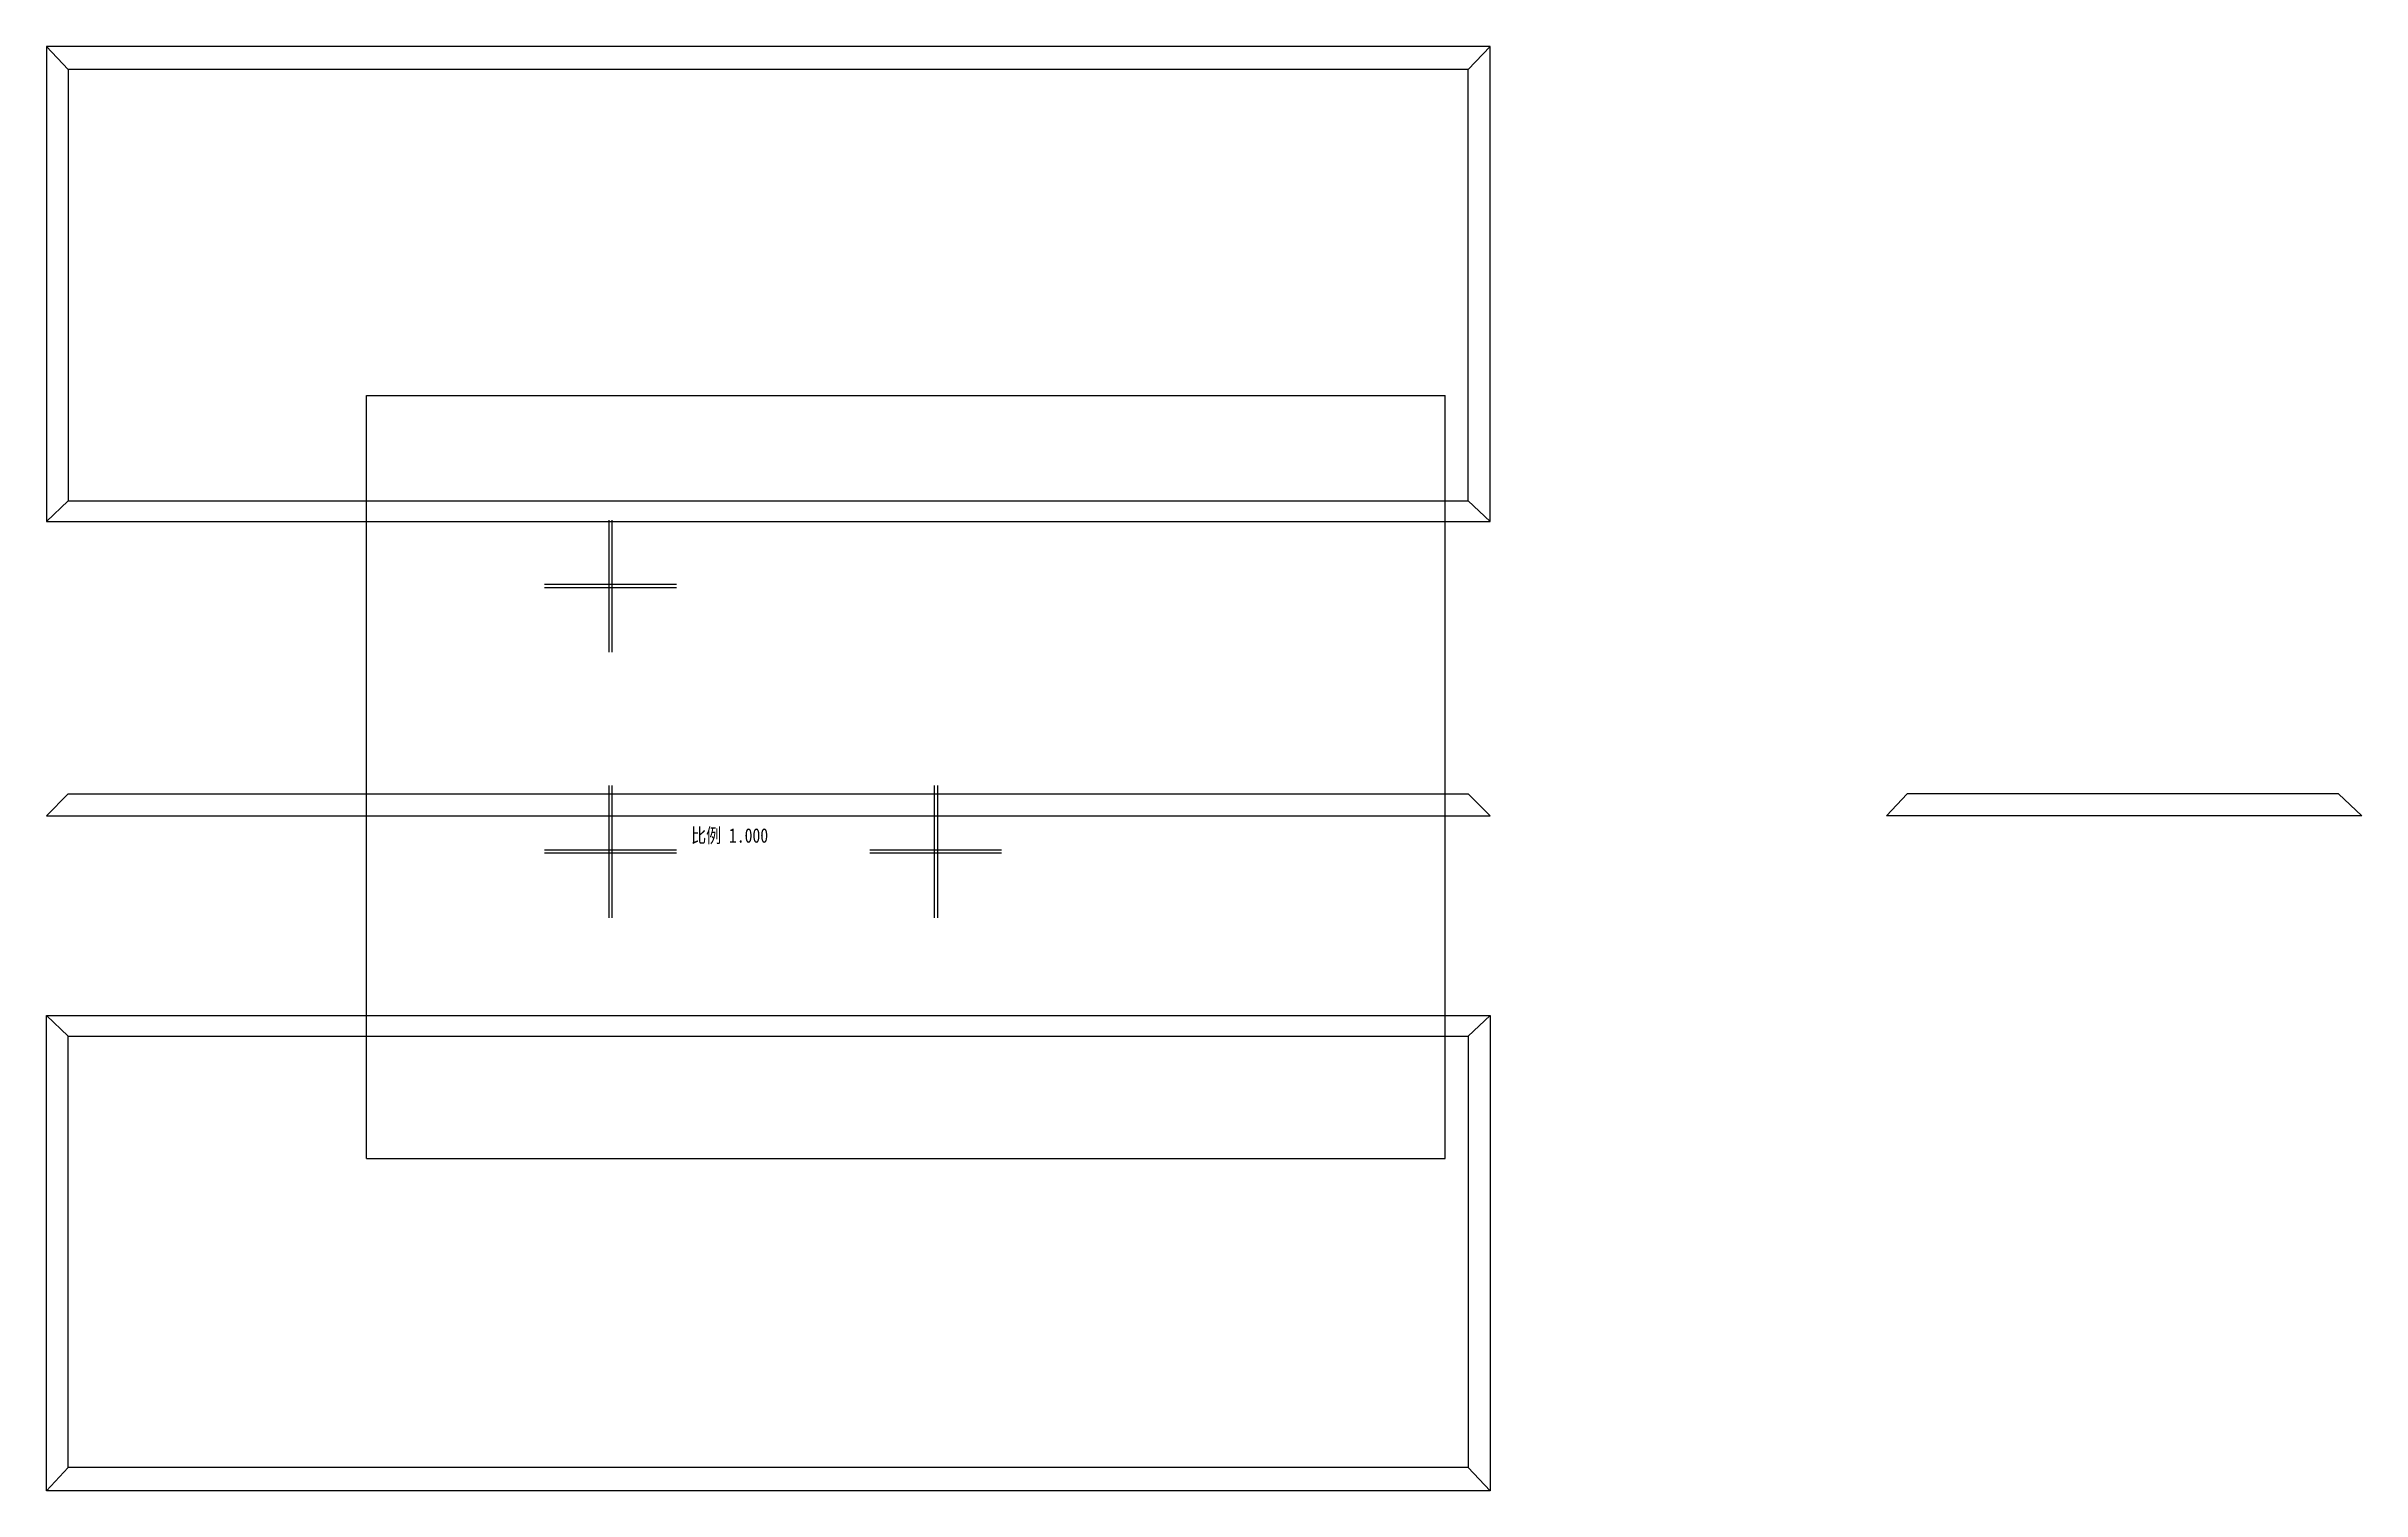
# Model space of a CAD drawing. Header units: inches. Extents: x -3.5 to 21.6, y -3.6 to 12.1.
import ezdxf

# ---------------------------------------------------------------- set-up
doc = ezdxf.new("R2010")
doc.units = ezdxf.units.IN
doc.header["$LTSCALE"] = 0.64311
doc.header["$MEASUREMENT"] = 0
doc.layers.get('0').update_dxf_attribs({"linetype": 'CONTINUOUS'})
doc.layers.add('01___PRT_ALL_DTM_PLN', color=7, linetype='CONTINUOUS')
doc.styles.get("Standard").update_dxf_attribs({"font": 'txt', "width": 0.8})

msp = doc.modelspace()

# ---------------------------------------------------------------- linework, layer by layer
at = {"color": 7, "linetype": 'Continuous'}
for p, q in [((-3.469, 12.053), (-3.469, 6.904)), ((-3.233, 11.802), (-3.469, 12.053)), ((12.18, 12.053), (-3.469, 12.053)), ((12.18, 12.053), (11.944, 11.802)), ((12.18, 6.904), (12.18, 12.053)), ((-3.233, 11.802), (-3.233, 7.126)), ((11.944, 11.802), (-3.233, 11.802)), ((11.944, 7.126), (11.944, 11.802)), ((0, 0), (0, 8.268)), ((0, 8.268), (11.693, 8.268)), ((11.693, 0), (11.693, 8.268)), ((-3.469, 6.904), (-3.233, 7.126)), ((-3.233, 7.126), (11.944, 7.126)), ((11.944, 7.126), (12.18, 6.904)), ((-3.469, 6.904), (12.18, 6.904)), ((-3.233, 3.951), (-3.469, 3.715)), ((-3.233, 3.951), (11.944, 3.951)), ((12.18, 3.715), (11.944, 3.951)), ((16.701, 3.951), (16.478, 3.715)), ((21.377, 3.951), (16.701, 3.951)), ((21.628, 3.715), (21.377, 3.951)), ((-3.469, 3.715), (12.18, 3.715)), ((21.628, 3.715), (16.478, 3.715)), ((-3.469, -3.6), (-3.469, 1.55)), ((-3.469, 1.55), (-3.233, 1.327)), ((-3.469, 1.55), (12.18, 1.55)), ((11.944, 1.327), (12.18, 1.55)), ((12.18, 1.55), (12.18, -3.6)), ((-3.233, -3.349), (-3.233, 1.327)), ((-3.233, 1.327), (11.944, 1.327)), ((11.944, 1.327), (11.944, -3.349)), ((0, 0), (11.693, 0)), ((-3.233, -3.349), (-3.469, -3.6)), ((11.944, -3.349), (-3.233, -3.349)), ((12.18, -3.6), (11.944, -3.349)), ((12.18, -3.6), (-3.469, -3.6))]:
    msp.add_line(p, q, dxfattribs=at)
at = {"layer": '01___PRT_ALL_DTM_PLN', "color": 9, "linetype": 'Continuous'}
for p, q in [((2.627, 6.918), (2.627, 5.487)), ((3.36, 6.22), (1.93, 6.22)), ((2.627, 4.041), (2.627, 2.61)), ((6.189, 4.041), (6.189, 2.61)), ((3.36, 3.308), (1.93, 3.308)), ((6.886, 3.308), (5.456, 3.308))]:
    msp.add_line(p, q, dxfattribs=at)
at = {"layer": '01___PRT_ALL_DTM_PLN', "color": 7, "linetype": 'Continuous'}
for p, q in [((2.662, 6.918), (2.662, 5.487)), ((3.36, 6.185), (1.93, 6.185)), ((2.662, 4.041), (2.662, 2.61)), ((6.154, 4.041), (6.154, 2.61)), ((3.36, 3.343), (1.93, 3.343)), ((6.886, 3.343), (5.456, 3.343))]:
    msp.add_line(p, q, dxfattribs=at)

# ---------------------------------------------------------------- texts
at = {"color": 2, "linetype": 'Continuous', "insert": (4.355, 3.579), "char_height": 0.1562, "width": 1.5, "attachment_point": 3, "line_spacing_factor": 0.9}
msp.add_mtext('比例 1.000', dxfattribs=at)

doc.saveas('drawing.dxf')
